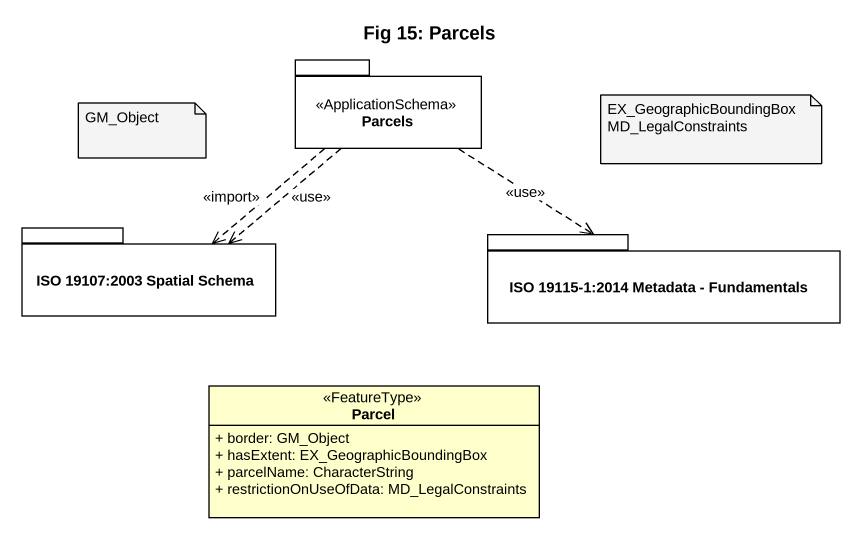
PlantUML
@startuml
title Fig 15: Parcels
hide circle
hide empty members
skinparam classAttributeIconSize 0
package Parcels <<ApplicationSchema>> {
}
package "ISO 19107:2003 Spatial Schema" as ISO_19107_2003_Spatial {
}
package "ISO 19115-1:2014 Metadata - Fundamentals" as ISO_19115_1_2014_Metadata {
}
class Parcel <<FeatureType>> {
  + border: GM_Object
  + hasExtent: EX_GeographicBoundingBox
  + parcelName: CharacterString
  + restrictionOnUseOfData: MD_LegalConstraints
}
Parcels ..> ISO_19107_2003_Spatial : <<use>>
Parcels ..> ISO_19107_2003_Spatial : <<import>>
Parcels ..> ISO_19115_1_2014_Metadata : <<use>>
note as N1
  GM_Object
end note
note as N2
  EX_GeographicBoundingBox
  MD_LegalConstraints
end note
@enduml
